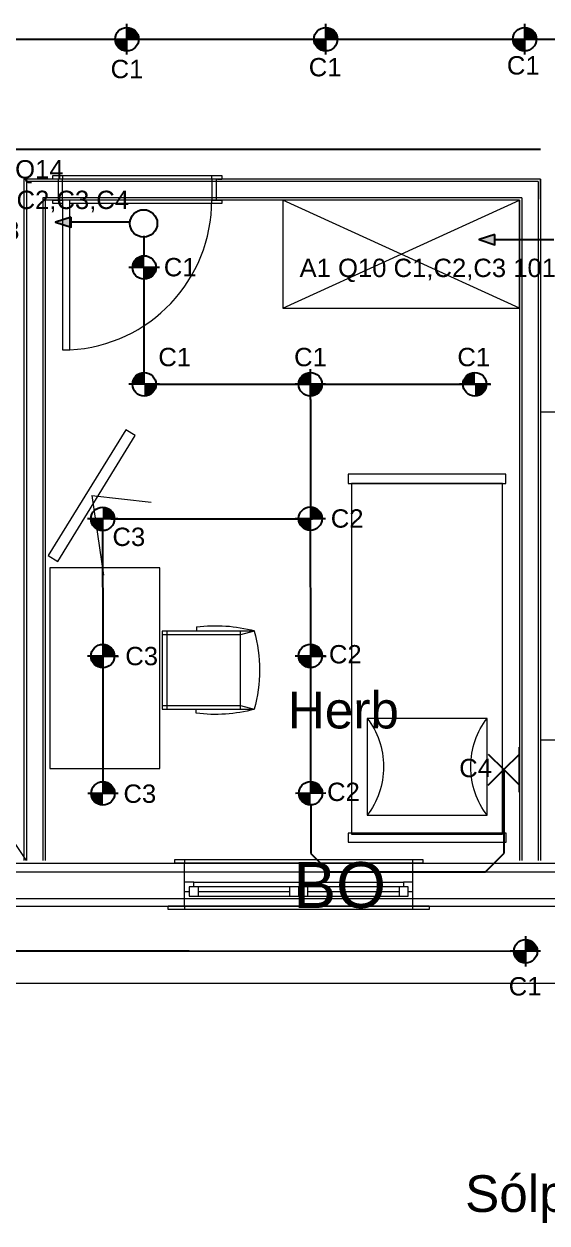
# Model space of a CAD drawing. Header units: millimetres. Extents: x 122681 to 489967, y 7796 to 82317.
# Drawn here: x 140318 to 143169, y 39831 to 46367 of the extents above; entities that cross this region are included whole.
import ezdxf

# ---------------------------------------------------------------- set-up
doc = ezdxf.new("R2010")
doc.units = ezdxf.units.MM
doc.layers.add('Grunnur', color=252, linetype='Continuous', lineweight=18)
for name, color, linetype in [('PDF2_Text', 7, 'Continuous'), ('PDF_R-SKYR-TEXTI', 7, 'Continuous'), ('PDF_R-TAKN-LAGSPENNA', 7, 'Continuous'), ('PDF_Text', 7, 'Continuous')]:
    doc.layers.add(name, color=color, linetype=linetype)
doc.styles.add('PDF Arial', font='arial.ttf')
doc.styles.get("Standard").update_dxf_attribs({"font": 'arial.ttf'})

msp = doc.modelspace()

# ---------------------------------------------------------------- linework, layer by layer
at = {"color": 7, "linetype": 'Continuous', "lineweight": 25}
for p, q in [((139878.6, 46283.2), (140796.6, 46283.2)), ((140962.8, 46283.2), (141880.8, 46283.2)), ((142046.9, 46283.2), (142964.9, 46283.2)), ((143131.1, 46283.2), (143300, 46283.2)), ((140973.6, 44403.3), (140973.1, 45039.5)), ((140984.2, 44403.3), (141879.2, 44403.9)), ((141878.9, 44402.8), (142846.9, 44403.6)), ((142774.8, 44403.6), (142861.7, 44403.6)), ((141879.2, 44320), (141879.2, 43670)), ((140746.5, 43668.9), (140747, 42920.5)), ((140790.6, 43668.9), (141889.8, 43670)), ((141878.3, 43670), (141878.8, 42921.6)), ((140747, 42920.5), (140833.9, 42920.6)), ((140747.2, 42920.5), (140747.8, 42172.2)), ((141878.8, 42921.6), (141965.8, 42921.7)), ((141879, 42921.6), (141879.6, 42173.3)), ((142933.2, 42302.8), (142933.2, 41845.3)), ((141880.6, 42108.7), (141880.6, 41845.3)), ((141880.6, 41845.3), (141980.6, 41745.3)), ((142833.2, 41745.3), (142933.2, 41845.3)), ((141980.6, 41745.3), (142833.2, 41745.3)), ((139301.3, 41316.5), (141217.4, 41314.4)), ((141217.4, 41314.4), (142967.4, 41312.5))]:
    msp.add_line(p, q, dxfattribs=at)
at = {"color": 2, "true_color": 0xf1eb1f}
msp.add_line((143133.9, 45683.2), (138710.9, 45683.2), dxfattribs=at)
for p, q in [((140895.6, 45285.9), (140572.9, 45285.9)), ((143205.4, 45190), (142882.6, 45190))]:
    msp.add_line(p, q)
at = {"layer": 'Grunnur', "color": 252, "linetype": 'Continuous', "lineweight": 18}
for p, q in [((140317.9, 45521.6), (140317.9, 41807.3)), ((143133.9, 45521.6), (140317.9, 45521.6)), ((140330.9, 45508.6), (140330.9, 41807.3)), ((143120.9, 45508.6), (140330.9, 45508.6)), ((140474.4, 45521.6), (140474.4, 45540.6)), ((140474.4, 45540.6), (140528.4, 45540.6)), ((140528.4, 45521.6), (140474.4, 45521.6)), ((140496.4, 45521.6), (140474.4, 45521.6)), ((140526.9, 45540.6), (141341.4, 45540.6)), ((140528.4, 45540.6), (140528.4, 45521.6)), ((141341.4, 45540.6), (141395.4, 45540.6)), ((141341.4, 45521.6), (141341.4, 45540.6)), ((141395.4, 45521.6), (141341.4, 45521.6)), ((141373.4, 45521.6), (141395.4, 45521.6)), ((141395.4, 45540.6), (141395.4, 45521.6)), ((143120.9, 45508.6), (143120.9, 41807.3)), ((143133.9, 45521.6), (143133.9, 41807.3)), ((143133.9, 45411.6), (143133.9, 45521.6)), ((140420.9, 45418.6), (140420.9, 41807.3)), ((143030.9, 45418.6), (140420.9, 45418.6)), ((140433.9, 45405.6), (140433.9, 41807.3)), ((143017.9, 45405.6), (140433.9, 45405.6)), ((140474.4, 45387.6), (140474.4, 45406.6)), ((140474.4, 45406.6), (140528.4, 45406.6)), ((140496.4, 45406.6), (140474.4, 45406.6)), ((140528.4, 45387.6), (140474.4, 45387.6)), ((140528.4, 45406.6), (140528.4, 45387.6)), ((141341.4, 45387.6), (140568.4, 45387.6)), ((141341.4, 45406.6), (141395.4, 45406.6)), ((141341.4, 45387.6), (141341.4, 45406.6)), ((141395.4, 45387.6), (141341.4, 45387.6)), ((141373.4, 45406.6), (141395.4, 45406.6)), ((141395.4, 45406.6), (141395.4, 45387.6)), ((143017.9, 44817.5), (141729.3, 45405.6)), ((141729.3, 44817.5), (143017.9, 45405.6)), ((143017.9, 45405.6), (143017.9, 41807.3)), ((143030.9, 45418.6), (143030.9, 41807.3)), ((142944.5, 43912.1), (142085.7, 43912.1)), ((142085.7, 43912.1), (142085.7, 43862.4)), ((142085.7, 43862.4), (142944.5, 43862.4)), ((142103.5, 43862.4), (142103.5, 41949.8)), ((142925.8, 43862.4), (142103.5, 43862.4)), ((142925.8, 41949.8), (142925.8, 43862.4)), ((142944.5, 43862.4), (142944.5, 43912.1)), ((140687.3, 43796.3), (140750.7, 43362)), ((140687.3, 43796.3), (141011.7, 43760.9)), ((141058.1, 43401.6), (140457.9, 43401.6)), ((140457.9, 43401.6), (140457.9, 42309.2)), ((141058.1, 42309.2), (141058.1, 43401.6)), ((141258.5, 43080.3), (141258.5, 43059.1)), ((141573.2, 43058), (141071.4, 43058)), ((141071.4, 43058), (141071.4, 42631.2)), ((141497.5, 43037.7), (141071.4, 43037.7)), ((141098.1, 42631.2), (141098.1, 43058)), ((141497.5, 42631.2), (141497.5, 43058)), ((141573.2, 43058), (141497.5, 43037.7)), ((140330.9, 41807.3), (139717.3, 42721.7)), ((141071.4, 42652), (141497.5, 42652)), ((141071.4, 42631.2), (141573.2, 42631.2)), ((141257, 42610), (141257, 42631.2)), ((141497.5, 42652), (141573.3, 42631.7)), ((142842.7, 42582), (142188.3, 42582)), ((142188.3, 42582), (142188.3, 42055.1)), ((142842.7, 42055.1), (142842.7, 42582)), ((140457.9, 42309.2), (141058.1, 42309.2)), ((142188.3, 42055.1), (142842.7, 42055.1)), ((142085.2, 41955.4), (142085.2, 41907.1)), ((142945.9, 41955.4), (142085.2, 41955.4)), ((142085.2, 41907.1), (142945.9, 41907.1)), ((142103.5, 41949.8), (142925.8, 41949.8)), ((142945.9, 41907.1), (142945.9, 41955.4)), ((135817.8, 41793.3), (146717.8, 41793.3)), ((141139.2, 41793.3), (141139.2, 41812.3)), ((141139.2, 41812.3), (142491.2, 41812.3)), ((141139.2, 41793.3), (141139.2, 41812.3)), ((141139.2, 41812.3), (141193.2, 41812.3)), ((141193.2, 41793.3), (141139.2, 41793.3)), ((141193.2, 41793.3), (141139.2, 41793.3)), ((142491.2, 41793.3), (141139.2, 41793.3)), ((141193.2, 41812.3), (141193.2, 41793.3)), ((141193.2, 41777.8), (141193.2, 41793.3)), ((141193.2, 41742.3), (141193.2, 41780.3)), ((142437.2, 41812.3), (142491.2, 41812.3)), ((142437.2, 41793.3), (142437.2, 41812.3)), ((142491.2, 41793.3), (142437.2, 41793.3)), ((142437.2, 41793.3), (142491.2, 41793.3)), ((142437.2, 41777.8), (142437.2, 41793.3)), ((142437.2, 41742.3), (142437.2, 41780.3)), ((142491.2, 41812.3), (142491.2, 41793.3)), ((142491.2, 41812.3), (142491.2, 41793.3)), ((135769.8, 41745.3), (146717.8, 41745.3)), ((141193.2, 41688.3), (141193.2, 41742.3)), ((142437.2, 41688.3), (142437.2, 41742.3)), ((141218.2, 41688.3), (141193.2, 41688.3)), ((141193.2, 41638.3), (141193.2, 41688.3)), ((141193.2, 41638.3), (141218.2, 41638.3)), ((141193.2, 41602.3), (141193.2, 41638.3)), ((141243.2, 41688.3), (141218.2, 41688.3)), ((141268.2, 41663.3), (141218.2, 41663.3)), ((141218.2, 41663.3), (141218.2, 41613.3)), ((141243.2, 41688.3), (141815.2, 41688.3)), ((141243.2, 41663.3), (141243.2, 41688.3)), ((141765.2, 41663.3), (141268.2, 41663.3)), ((141268.2, 41613.3), (141268.2, 41663.3)), ((141268.2, 41638.3), (141765.2, 41638.3)), ((141815.2, 41663.3), (141765.2, 41663.3)), ((141765.2, 41663.3), (141765.2, 41613.3)), ((141815.2, 41688.3), (142387.2, 41688.3)), ((141815.2, 41613.3), (141815.2, 41663.3)), ((141865.2, 41663.3), (141815.2, 41663.3)), ((141815.2, 41663.3), (141815.2, 41613.3)), ((142362.2, 41663.3), (141865.2, 41663.3)), ((141865.2, 41613.3), (141865.2, 41663.3)), ((141865.2, 41638.3), (142362.2, 41638.3)), ((142412.2, 41663.3), (142362.2, 41663.3)), ((142362.2, 41663.3), (142362.2, 41613.3)), ((142412.2, 41688.3), (142387.2, 41688.3)), ((142387.2, 41688.3), (142387.2, 41663.3)), ((142437.2, 41688.3), (142412.2, 41688.3)), ((142412.2, 41613.3), (142412.2, 41663.3)), ((142412.2, 41638.3), (142437.2, 41638.3)), ((142437.2, 41638.3), (142437.2, 41688.3)), ((142437.2, 41602.3), (142437.2, 41638.3)), ((135624.8, 41600.3), (146717.8, 41600.3)), ((141193.2, 41589.8), (141193.2, 41602.3)), ((141193.2, 41570.8), (141193.2, 41589.8)), ((141193.2, 41558.3), (141193.2, 41570.8)), ((141218.2, 41613.3), (141268.2, 41613.3)), ((141268.2, 41613.3), (141765.2, 41613.3)), ((141765.2, 41613.3), (141815.2, 41613.3)), ((141815.2, 41613.3), (141865.2, 41613.3)), ((141865.2, 41613.3), (142362.2, 41613.3)), ((142362.2, 41613.3), (142412.2, 41613.3)), ((142437.2, 41589.8), (142437.2, 41602.3)), ((142437.2, 41570.8), (142437.2, 41589.8)), ((142437.2, 41558.3), (142437.2, 41570.8)), ((135582.8, 41558.3), (146717.8, 41558.3)), ((141104.2, 41539.3), (141104.2, 41558.3)), ((141104.2, 41539.3), (141104.2, 41558.3)), ((141104.2, 41558.3), (141193.2, 41558.3)), ((141193.2, 41558.3), (141104.2, 41558.3)), ((142526.2, 41558.3), (141104.2, 41558.3)), ((142526.2, 41539.3), (141104.2, 41539.3)), ((141193.2, 41539.3), (141104.2, 41539.3)), ((141193.2, 41558.3), (141193.2, 41539.3)), ((142437.2, 41558.3), (142526.2, 41558.3)), ((142437.2, 41539.3), (142437.2, 41558.3)), ((142437.2, 41558.3), (142526.2, 41558.3)), ((142526.2, 41539.3), (142437.2, 41539.3)), ((142526.2, 41558.3), (142526.2, 41539.3)), ((142526.2, 41558.3), (142526.2, 41539.3)), ((130234.4, 41139.4), (148464.9, 41139.4))]:
    msp.add_line(p, q, dxfattribs=at)
for points in [[(140503.4, 45406.6), (140528.4, 45406.6), (140528.4, 45521.6), (140503.4, 45521.6)], [(141366.4, 45521.6), (141341.4, 45521.6), (141341.4, 45406.6), (141366.4, 45406.6)], [(140528.4, 45406.6), (140528.4, 44590.6), (140568.4, 44590.6), (140568.4, 45406.6)], [(143017.9, 45405.6), (141729.3, 45405.6), (141729.3, 44817.5), (143017.9, 44817.5)], [(143133.9, 42464.3), (143550.1, 42464.3), (143550.1, 44251.3), (143133.9, 44251.3)], [(140450.4, 43469.2), (140501.5, 43437.7), (140924.1, 44123.3), (140873, 44154.8)]]:
    msp.add_lwpolyline(points, close=True, dxfattribs=at)
msp.add_arc((140526.2, 45404.7), 815.2, 272.96683, 0.13338, dxfattribs=at)
at = {"layer": 'Grunnur', "color": 252, "linetype": 'Continuous', "lineweight": 18, "extrusion": (0, 0, -1)}
for centre, major_axis, ratio, start_param, end_param in [((141363.1, 42268.2), (0, 818.8), 0.998306, -0.128376, 0.261799), ((140778.1, 42844.6), (0, 824.6), 0.998306, 1.308997, 1.832596), ((141361.6, 43422.1), (0, 818.8), 0.998306, 2.879793, 3.269969), ((141973.1, 42318.5), (0, 372.6), 0.816979, 0.785398, 1.570796), ((143057.9, 42318.5), (0, 372.6), 0.816979, 4.712389, 5.497787), ((141973.1, 42318.5), (0, 372.6), 0.816979, 1.570796, 2.356194), ((143057.9, 42318.5), (0, 372.6), 0.816979, 3.926991, 4.712389)]:
    msp.add_ellipse(centre, major_axis=major_axis, ratio=ratio, start_param=start_param, end_param=end_param, dxfattribs=at)
at = {"layer": 'PDF2_Text', "color": 7, "linetype": 'Continuous', "lineweight": 25}
msp.add_line((140973.4, 45103.5), (140973.4, 45212.5), dxfattribs=at)
at = {"layer": 'PDF_R-SKYR-TEXTI', "lineweight": 25}
for points in [[(140879.2, 46200.7), (140879.2, 46366.8)], [(141963.3, 46200.7), (141963.3, 46366.8)], [(143047.5, 46200.7), (143047.5, 46366.8)], [(140796.6, 46283.2), (140962.8, 46283.2)], [(141880.8, 46283.2), (142046.9, 46283.2)], [(142964.9, 46283.2), (143131.1, 46283.2)], [(141056.1, 45040), (140890, 45040)], [(141879.2, 44320), (141879.2, 44486.2)], [(141056.2, 44403.3), (140890, 44403.3)], [(141962, 44403.4), (141795.8, 44403.3)], [(142858, 44403.5), (142691.9, 44403.4)], [(140829.9, 43669), (140663.8, 43668.8)], [(141961.8, 43670.1), (141795.6, 43669.9)], [(140830.3, 42920.7), (140664.1, 42920.6)], [(141962.1, 42921.8), (141795.9, 42921.7)], [(140831.2, 42172.2), (140665.1, 42172.1)], [(141963.1, 42173.3), (141796.9, 42173.2)], [(143051.1, 41395), (143051, 41228.8)], [(143133.6, 41312.4), (142967.4, 41312.5)]]:
    msp.add_lwpolyline(points, dxfattribs=at)
for centre in [(140878.6, 46283.7), (141962.8, 46283.7), (143046.9, 46283.7), (140973.1, 45039.5), (140973.1, 44402.8), (141878.9, 44402.8), (142775, 44402.9), (140746.9, 43669.4), (141878.7, 43670.5), (140747.2, 42921.2), (141879, 42922.3), (140748.1, 42172.7), (141880, 42173.8), (143051.6, 41311.9)]:
    msp.add_circle(centre, 64, dxfattribs=at)
at = {"layer": 'PDF_R-SKYR-TEXTI', "transparency": 33554559}
for points in [[(140879.2, 46347.8), (140891.9, 46346.7), (140879.2, 46346.7)], [(140891.9, 46346.7), (140879.2, 46346.7), (140903.5, 46342.5)], [(140879.2, 46346.7), (140903.5, 46342.5), (140879.2, 46342.5)], [(140903.5, 46342.5), (140879.2, 46342.5), (140915.1, 46337.2)], [(140879.2, 46342.5), (140915.1, 46337.2), (140879.2, 46337.2)], [(141963.3, 46347.8), (141976, 46346.7), (141963.3, 46346.7)], [(141976, 46346.7), (141963.3, 46346.7), (141987.7, 46342.5)], [(141963.3, 46346.7), (141987.7, 46342.5), (141963.3, 46342.5)], [(141987.7, 46342.5), (141963.3, 46342.5), (141999.3, 46337.2)], [(141963.3, 46342.5), (141999.3, 46337.2), (141963.3, 46337.2)], [(143047.5, 46347.8), (143060.2, 46346.7), (143047.5, 46346.7)], [(143060.2, 46346.7), (143047.5, 46346.7), (143071.8, 46342.5)], [(143047.5, 46346.7), (143071.8, 46342.5), (143047.5, 46342.5)], [(143071.8, 46342.5), (143047.5, 46342.5), (143083.5, 46337.2)], [(143047.5, 46342.5), (143083.5, 46337.2), (143047.5, 46337.2)], [(140879.2, 46283.2), (140815.7, 46283.2), (140879.2, 46272.6)], [(140815.7, 46283.2), (140879.2, 46272.6), (140816.7, 46272.6)], [(140879.2, 46272.6), (140816.7, 46272.6), (140879.2, 46262)], [(140816.7, 46272.6), (140879.2, 46262), (140818.8, 46262)], [(140915.1, 46337.2), (140879.2, 46337.2), (140924.7, 46328.7)], [(140879.2, 46337.2), (140924.7, 46328.7), (140879.2, 46328.7)], [(140924.7, 46328.7), (140879.2, 46328.7), (140932.1, 46319.2)], [(140879.2, 46328.7), (140932.1, 46319.2), (140879.2, 46319.2)], [(140932.1, 46319.2), (140879.2, 46319.2), (140938.4, 46307.5)], [(140879.2, 46319.2), (140938.4, 46307.5), (140879.2, 46307.5)], [(140938.4, 46307.5), (140879.2, 46307.5), (140941.6, 46295.9)], [(140879.2, 46307.5), (140941.6, 46295.9), (140879.2, 46295.9)], [(140941.6, 46295.9), (140879.2, 46295.9), (140943.7, 46283.2)], [(140879.2, 46295.9), (140943.7, 46283.2), (140879.2, 46283.2)], [(141963.3, 46283.2), (141899.8, 46283.2), (141963.3, 46272.6)], [(141899.8, 46283.2), (141963.3, 46272.6), (141900.9, 46272.6)], [(141963.3, 46272.6), (141900.9, 46272.6), (141963.3, 46262)], [(141900.9, 46272.6), (141963.3, 46262), (141903, 46262)], [(141999.3, 46337.2), (141963.3, 46337.2), (142008.8, 46328.7)], [(141963.3, 46337.2), (142008.8, 46328.7), (141963.3, 46328.7)], [(142008.8, 46328.7), (141963.3, 46328.7), (142016.2, 46319.2)], [(141963.3, 46328.7), (142016.2, 46319.2), (141963.3, 46319.2)], [(142016.2, 46319.2), (141963.3, 46319.2), (142022.6, 46307.5)], [(141963.3, 46319.2), (142022.6, 46307.5), (141963.3, 46307.5)], [(142022.6, 46307.5), (141963.3, 46307.5), (142025.8, 46295.9)], [(141963.3, 46307.5), (142025.8, 46295.9), (141963.3, 46295.9)], [(142025.8, 46295.9), (141963.3, 46295.9), (142027.9, 46283.2)], [(141963.3, 46295.9), (142027.9, 46283.2), (141963.3, 46283.2)], [(143047.5, 46283.2), (142984, 46283.2), (143047.5, 46272.6)], [(142984, 46283.2), (143047.5, 46272.6), (142985, 46272.6)], [(143047.5, 46272.6), (142985, 46272.6), (143047.5, 46262)], [(142985, 46272.6), (143047.5, 46262), (142987.1, 46262)], [(143083.5, 46337.2), (143047.5, 46337.2), (143093, 46328.7)], [(143047.5, 46337.2), (143093, 46328.7), (143047.5, 46328.7)], [(143093, 46328.7), (143047.5, 46328.7), (143100.4, 46319.2)], [(143047.5, 46328.7), (143100.4, 46319.2), (143047.5, 46319.2)], [(143100.4, 46319.2), (143047.5, 46319.2), (143106.7, 46307.5)], [(143047.5, 46319.2), (143106.7, 46307.5), (143047.5, 46307.5)], [(143106.7, 46307.5), (143047.5, 46307.5), (143109.9, 46295.9)], [(143047.5, 46307.5), (143109.9, 46295.9), (143047.5, 46295.9)], [(143109.9, 46295.9), (143047.5, 46295.9), (143112, 46283.2)], [(143047.5, 46295.9), (143112, 46283.2), (143047.5, 46283.2)], [(140879.2, 46262), (140818.8, 46262), (140879.2, 46251.5)], [(140818.8, 46262), (140879.2, 46251.5), (140824.1, 46251.5)], [(140879.2, 46251.5), (140824.1, 46251.5), (140879.2, 46243)], [(140824.1, 46251.5), (140879.2, 46243), (140830.5, 46243)], [(140879.2, 46243), (140830.5, 46243), (140879.2, 46234.5)], [(140830.5, 46243), (140879.2, 46234.5), (140837.9, 46234.5)], [(140879.2, 46234.5), (140837.9, 46234.5), (140879.2, 46228.2)], [(140837.9, 46234.5), (140879.2, 46228.2), (140847.4, 46228.2)], [(140879.2, 46228.2), (140847.4, 46228.2), (140879.2, 46223.9)], [(140847.4, 46228.2), (140879.2, 46223.9), (140858, 46223.9)], [(140858, 46223.9), (140868.6, 46220.8), (140879.2, 46220.8)], [(140858, 46223.9), (140879.2, 46223.9), (140879.2, 46220.8)], [(140868.6, 46220.8), (140879.2, 46220.8), (140879.2, 46219.7)], [(141963.3, 46262), (141903, 46262), (141963.3, 46251.5)], [(141903, 46262), (141963.3, 46251.5), (141908.3, 46251.5)], [(141963.3, 46251.5), (141908.3, 46251.5), (141963.3, 46243)], [(141908.3, 46251.5), (141963.3, 46243), (141914.6, 46243)], [(141963.3, 46243), (141914.6, 46243), (141963.3, 46234.5)], [(141914.6, 46243), (141963.3, 46234.5), (141922, 46234.5)], [(141963.3, 46234.5), (141922, 46234.5), (141963.3, 46228.2)], [(141922, 46234.5), (141963.3, 46228.2), (141931.6, 46228.2)], [(141963.3, 46228.2), (141931.6, 46228.2), (141963.3, 46223.9)], [(141931.6, 46228.2), (141963.3, 46223.9), (141942.1, 46223.9)], [(141942.1, 46223.9), (141952.7, 46220.8), (141963.3, 46220.8)], [(141942.1, 46223.9), (141963.3, 46223.9), (141963.3, 46220.8)], [(141952.7, 46220.8), (141963.3, 46220.8), (141963.3, 46219.7)], [(143047.5, 46262), (142987.1, 46262), (143047.5, 46251.5)], [(142987.1, 46262), (143047.5, 46251.5), (142992.4, 46251.5)], [(143047.5, 46251.5), (142992.4, 46251.5), (143047.5, 46243)], [(142992.4, 46251.5), (143047.5, 46243), (142998.8, 46243)], [(143047.5, 46243), (142998.8, 46243), (143047.5, 46234.5)], [(142998.8, 46243), (143047.5, 46234.5), (143006.2, 46234.5)], [(143047.5, 46234.5), (143006.2, 46234.5), (143047.5, 46228.2)], [(143006.2, 46234.5), (143047.5, 46228.2), (143015.7, 46228.2)], [(143047.5, 46228.2), (143015.7, 46228.2), (143047.5, 46223.9)], [(143015.7, 46228.2), (143047.5, 46223.9), (143026.3, 46223.9)], [(143026.3, 46223.9), (143036.9, 46220.8), (143047.5, 46220.8)], [(143026.3, 46223.9), (143047.5, 46223.9), (143047.5, 46220.8)], [(143036.9, 46220.8), (143047.5, 46220.8), (143047.5, 46219.7)], [(140937.6, 45092.9), (140937.6, 45040), (140949.2, 45099.3)], [(140937.6, 45040), (140949.2, 45099.3), (140949.3, 45040)], [(140949.2, 45099.3), (140949.3, 45040), (140960.9, 45102.4)], [(140949.3, 45040), (140960.9, 45102.4), (140960.9, 45040)], [(140960.9, 45102.4), (140960.9, 45040), (140973.6, 45104.6)], [(140960.9, 45040), (140973.6, 45104.6), (140973.6, 45040)], [(140909, 45040), (140910.1, 45052.7), (140910.1, 45040)], [(140910.1, 45052.7), (140910.1, 45040), (140914.3, 45064.3)], [(140910.1, 45040), (140914.3, 45064.3), (140914.3, 45040)], [(140914.3, 45064.3), (140914.3, 45040), (140919.6, 45076)], [(140914.3, 45040), (140919.6, 45076), (140919.6, 45040)], [(140919.6, 45076), (140919.6, 45040), (140928.1, 45085.5)], [(140919.6, 45040), (140928.1, 45085.5), (140928.1, 45040)], [(140928.1, 45085.5), (140928.1, 45040), (140937.6, 45092.9)], [(140928.1, 45040), (140937.6, 45092.9), (140937.6, 45040)], [(140973.6, 45040), (140973.6, 44976.5), (140984.2, 45040)], [(140973.6, 44976.5), (140984.2, 45040), (140984.2, 44977.6)], [(140984.2, 45040), (140984.2, 44977.6), (140994.8, 45040)], [(140984.2, 44977.6), (140994.8, 45040), (140994.8, 44979.7)], [(140994.8, 45040), (140994.8, 44979.7), (141005.3, 45040)], [(140994.8, 44979.7), (141005.3, 45040), (141005.4, 44985)], [(141005.3, 45040), (141005.4, 44985), (141013.8, 45040)], [(141005.4, 44985), (141013.8, 45040), (141013.8, 44991.3)], [(141013.8, 45040), (141013.8, 44991.3), (141022.3, 45040)], [(141013.8, 44991.3), (141022.3, 45040), (141022.3, 44998.7)], [(141022.3, 45040), (141022.3, 44998.7), (141028.6, 45040)], [(141022.3, 44998.7), (141028.6, 45040), (141028.6, 45008.3)], [(141028.6, 45040), (141028.6, 45008.3), (141032.9, 45040)], [(141028.6, 45008.3), (141032.9, 45040), (141032.9, 45018.9)], [(141032.9, 45018.9), (141036, 45029.4), (141036, 45040)], [(141032.9, 45018.9), (141032.9, 45040), (141036, 45040)], [(141036, 45029.4), (141036, 45040), (141037.1, 45040)], [(140919.6, 44439.3), (140919.6, 44403.3), (140928.1, 44448.8)], [(140919.6, 44403.3), (140928.1, 44448.8), (140928.1, 44403.3)], [(140928.1, 44448.8), (140928.1, 44403.3), (140937.6, 44456.2)], [(140928.1, 44403.3), (140937.6, 44456.2), (140937.6, 44403.3)], [(140937.6, 44456.2), (140937.6, 44403.3), (140949.2, 44462.6)], [(140937.6, 44403.3), (140949.2, 44462.6), (140949.3, 44403.3)], [(140949.2, 44462.6), (140949.3, 44403.3), (140960.9, 44465.7)], [(140949.3, 44403.3), (140960.9, 44465.7), (140960.9, 44403.3)], [(140960.9, 44465.7), (140960.9, 44403.3), (140973.6, 44467.9)], [(140960.9, 44403.3), (140973.6, 44467.9), (140973.6, 44403.3)], [(141825.4, 44439.3), (141825.4, 44403.3), (141833.9, 44448.9)], [(141825.4, 44403.3), (141833.9, 44448.9), (141833.9, 44403.3)], [(141833.9, 44448.9), (141833.9, 44403.3), (141843.4, 44456.3)], [(141833.9, 44403.3), (141843.4, 44456.3), (141843.4, 44403.3)], [(141843.4, 44456.3), (141843.4, 44403.3), (141855, 44462.6)], [(141843.4, 44403.3), (141855, 44462.6), (141855.1, 44403.4)], [(141855, 44462.6), (141855.1, 44403.4), (141866.7, 44465.8)], [(141855.1, 44403.4), (141866.7, 44465.8), (141866.7, 44403.4)], [(141866.7, 44465.8), (141866.7, 44403.4), (141879.4, 44467.9)], [(141866.7, 44403.4), (141879.4, 44467.9), (141879.4, 44403.4)], [(142721.5, 44439.4), (142721.5, 44403.4), (142730, 44449)], [(142721.5, 44403.4), (142730, 44449), (142730, 44403.5)], [(142730, 44449), (142730, 44403.5), (142739.5, 44456.4)], [(142730, 44403.5), (142739.5, 44456.4), (142739.5, 44403.5)], [(142739.5, 44456.4), (142739.5, 44403.5), (142751.1, 44462.7)], [(142739.5, 44403.5), (142751.1, 44462.7), (142751.1, 44403.5)], [(142751.1, 44462.7), (142751.1, 44403.5), (142762.8, 44465.9)], [(142751.1, 44403.5), (142762.8, 44465.9), (142762.8, 44403.5)], [(142762.8, 44465.9), (142762.8, 44403.5), (142775.5, 44468)], [(142762.8, 44403.5), (142775.5, 44468), (142775.5, 44403.5)], [(140909, 44403.3), (140910.1, 44416), (140910.1, 44403.3)], [(140910.1, 44416), (140910.1, 44403.3), (140914.3, 44427.6)], [(140910.1, 44403.3), (140914.3, 44427.6), (140914.3, 44403.3)], [(140914.3, 44427.6), (140914.3, 44403.3), (140919.6, 44439.3)], [(140914.3, 44403.3), (140919.6, 44439.3), (140919.6, 44403.3)], [(140973.6, 44403.3), (140973.6, 44339.8), (140984.2, 44403.3)], [(140973.6, 44339.8), (140984.2, 44403.3), (140984.2, 44340.9)], [(140984.2, 44403.3), (140984.2, 44340.9), (140994.8, 44403.3)], [(140984.2, 44340.9), (140994.8, 44403.3), (140994.8, 44343)], [(140994.8, 44403.3), (140994.8, 44343), (141005.4, 44403.3)], [(140994.8, 44343), (141005.4, 44403.3), (141005.4, 44348.3)], [(141005.4, 44403.3), (141005.4, 44348.3), (141013.8, 44403.3)], [(141005.4, 44348.3), (141013.8, 44403.3), (141013.8, 44354.6)], [(141013.8, 44403.3), (141013.8, 44354.6), (141022.3, 44403.3)], [(141013.8, 44354.6), (141022.3, 44403.3), (141022.3, 44362)], [(141022.3, 44403.3), (141022.3, 44362), (141028.6, 44403.3)], [(141022.3, 44362), (141028.6, 44403.3), (141028.6, 44371.6)], [(141028.6, 44403.3), (141028.6, 44371.6), (141032.9, 44403.3)], [(141028.6, 44371.6), (141032.9, 44403.3), (141032.9, 44382.2)], [(141032.9, 44382.2), (141036, 44392.7), (141036, 44403.3)], [(141032.9, 44382.2), (141032.9, 44403.3), (141036, 44403.3)], [(141036, 44392.7), (141036, 44403.3), (141037.1, 44403.3)], [(141814.8, 44403.3), (141815.9, 44416), (141815.9, 44403.3)], [(141815.9, 44416), (141815.9, 44403.3), (141820.1, 44427.7)], [(141815.9, 44403.3), (141820.1, 44427.7), (141820.1, 44403.3)], [(141820.1, 44427.7), (141820.1, 44403.3), (141825.4, 44439.3)], [(141820.1, 44403.3), (141825.4, 44439.3), (141825.4, 44403.3)], [(141879.4, 44403.4), (141879.4, 44339.9), (141890, 44403.4)], [(141879.4, 44339.9), (141890, 44403.4), (141890, 44340.9)], [(141890, 44403.4), (141890, 44340.9), (141900.6, 44403.4)], [(141890, 44340.9), (141900.6, 44403.4), (141900.6, 44343)], [(141900.6, 44403.4), (141900.6, 44343), (141911.2, 44403.4)], [(141900.6, 44343), (141911.2, 44403.4), (141911.2, 44348.3)], [(141911.2, 44403.4), (141911.2, 44348.3), (141919.6, 44403.4)], [(141911.2, 44348.3), (141919.6, 44403.4), (141919.6, 44354.7)], [(141919.6, 44403.4), (141919.6, 44354.7), (141928.1, 44403.4)], [(141919.6, 44354.7), (141928.1, 44403.4), (141928.1, 44362.1)], [(141928.1, 44403.4), (141928.1, 44362.1), (141934.4, 44403.4)], [(141928.1, 44362.1), (141934.4, 44403.4), (141934.4, 44371.6)], [(141934.4, 44403.4), (141934.4, 44371.6), (141938.7, 44403.4)], [(141934.4, 44371.6), (141938.7, 44403.4), (141938.7, 44382.2)], [(141938.7, 44382.2), (141941.8, 44392.8), (141941.8, 44403.4)], [(141938.7, 44382.2), (141938.7, 44403.4), (141941.8, 44403.4)], [(141941.8, 44392.8), (141941.8, 44403.4), (141942.9, 44403.4)], [(142710.9, 44403.4), (142712, 44416.1), (142712, 44403.4)], [(142712, 44416.1), (142712, 44403.4), (142716.2, 44427.8)], [(142712, 44403.4), (142716.2, 44427.8), (142716.2, 44403.4)], [(142716.2, 44427.8), (142716.2, 44403.4), (142721.5, 44439.4)], [(142716.2, 44403.4), (142721.5, 44439.4), (142721.5, 44403.4)], [(142775.5, 44403.5), (142775.5, 44340), (142786.1, 44403.5)], [(142775.5, 44340), (142786.1, 44403.5), (142786.1, 44341)], [(142786.1, 44403.5), (142786.1, 44341), (142796.7, 44403.5)], [(142786.1, 44341), (142796.7, 44403.5), (142796.7, 44343.1)], [(142796.7, 44403.5), (142796.7, 44343.1), (142807.2, 44403.5)], [(142796.7, 44343.1), (142807.2, 44403.5), (142807.3, 44348.4)], [(142807.2, 44403.5), (142807.3, 44348.4), (142815.7, 44403.5)], [(142807.3, 44348.4), (142815.7, 44403.5), (142815.7, 44354.8)], [(142815.7, 44403.5), (142815.7, 44354.8), (142824.2, 44403.5)], [(142815.7, 44354.8), (142824.2, 44403.5), (142824.2, 44362.2)], [(142824.2, 44403.5), (142824.2, 44362.2), (142830.5, 44403.5)], [(142824.2, 44362.2), (142830.5, 44403.5), (142830.5, 44371.7)], [(142830.5, 44403.5), (142830.5, 44371.7), (142834.8, 44403.5)], [(142830.5, 44371.7), (142834.8, 44403.5), (142834.8, 44382.3)], [(142834.8, 44382.3), (142837.9, 44392.9), (142837.9, 44403.5)], [(142834.8, 44382.3), (142834.8, 44403.5), (142837.9, 44403.5)], [(142837.9, 44392.9), (142837.9, 44403.5), (142839, 44403.5)], [(140747.4, 43668.9), (140747.3, 43732.4), (140758, 43668.9)], [(140747.3, 43732.4), (140758, 43668.9), (140757.9, 43731.4)], [(140758, 43668.9), (140757.9, 43731.4), (140768.6, 43668.9)], [(140757.9, 43731.4), (140768.6, 43668.9), (140768.5, 43729.2)], [(140768.6, 43668.9), (140768.5, 43729.2), (140779.1, 43668.9)], [(140768.5, 43729.2), (140779.1, 43668.9), (140779.1, 43724)], [(140779.1, 43668.9), (140779.1, 43724), (140787.6, 43668.9)], [(140779.1, 43724), (140787.6, 43668.9), (140787.6, 43717.6)], [(141879.2, 43670), (141879.2, 43733.5), (141889.8, 43670)], [(141879.2, 43733.5), (141889.8, 43670), (141889.8, 43732.5)], [(141889.8, 43670), (141889.8, 43732.5), (141900.4, 43670)], [(141889.8, 43732.5), (141900.4, 43670), (141900.4, 43730.3)], [(141900.4, 43670), (141900.4, 43730.3), (141911, 43670)], [(141900.4, 43730.3), (141911, 43670), (141910.9, 43725.1)], [(141911, 43670), (141910.9, 43725.1), (141919.4, 43670)], [(141910.9, 43725.1), (141919.4, 43670), (141919.4, 43718.7)], [(140682.8, 43668.9), (140683.9, 43656.2), (140683.9, 43668.9)], [(140683.9, 43656.2), (140683.9, 43668.9), (140688.1, 43644.5)], [(140683.9, 43668.9), (140688.1, 43644.5), (140688.1, 43668.9)], [(140688.1, 43644.5), (140688.1, 43668.9), (140693.4, 43632.9)], [(140688.1, 43668.9), (140693.4, 43632.9), (140693.4, 43668.9)], [(140693.4, 43632.9), (140693.4, 43668.9), (140701.9, 43623.4)], [(140693.4, 43668.9), (140701.9, 43623.4), (140701.9, 43668.9)], [(140701.9, 43623.4), (140701.9, 43668.9), (140711.5, 43616)], [(140701.9, 43668.9), (140711.5, 43616), (140711.4, 43668.9)], [(140711.5, 43616), (140711.4, 43668.9), (140723.1, 43609.6)], [(140711.4, 43668.9), (140723.1, 43609.6), (140723.1, 43668.9)], [(140723.1, 43609.6), (140723.1, 43668.9), (140734.7, 43606.5)], [(140723.1, 43668.9), (140734.7, 43606.5), (140734.7, 43668.9)], [(140734.7, 43606.5), (140734.7, 43668.9), (140747.4, 43604.3)], [(140734.7, 43668.9), (140747.4, 43604.3), (140747.4, 43668.9)], [(140787.6, 43668.9), (140787.6, 43717.6), (140796.1, 43668.9)], [(140787.6, 43717.6), (140796.1, 43668.9), (140796, 43710.2)], [(140796.1, 43668.9), (140796, 43710.2), (140802.4, 43668.9)], [(140796, 43710.2), (140802.4, 43668.9), (140802.4, 43700.7)], [(140802.4, 43668.9), (140802.4, 43700.7), (140806.7, 43668.9)], [(140802.4, 43700.7), (140806.7, 43668.9), (140806.6, 43690.1)], [(140806.6, 43690.1), (140809.8, 43679.5), (140809.8, 43669)], [(140806.6, 43690.1), (140806.7, 43668.9), (140809.8, 43669)], [(140809.8, 43679.5), (140809.8, 43669), (140810.9, 43669)], [(141814.7, 43670), (141815.7, 43657.3), (141815.7, 43670)], [(141815.7, 43657.3), (141815.7, 43670), (141820, 43645.6)], [(141815.7, 43670), (141820, 43645.6), (141820, 43670)], [(141820, 43645.6), (141820, 43670), (141825.3, 43634)], [(141820, 43670), (141825.3, 43634), (141825.3, 43670)], [(141825.3, 43634), (141825.3, 43670), (141833.8, 43624.5)], [(141825.3, 43670), (141833.8, 43624.5), (141833.7, 43670)], [(141833.8, 43624.5), (141833.7, 43670), (141843.3, 43617.1)], [(141833.7, 43670), (141843.3, 43617.1), (141843.3, 43670)], [(141843.3, 43617.1), (141843.3, 43670), (141854.9, 43610.7)], [(141843.3, 43670), (141854.9, 43610.7), (141854.9, 43670)], [(141854.9, 43610.7), (141854.9, 43670), (141866.6, 43607.6)], [(141854.9, 43670), (141866.6, 43607.6), (141866.5, 43670)], [(141866.6, 43607.6), (141866.5, 43670), (141879.3, 43605.4)], [(141866.5, 43670), (141879.3, 43605.4), (141879.2, 43670)], [(141919.4, 43670), (141919.4, 43718.7), (141927.9, 43670)], [(141919.4, 43718.7), (141927.9, 43670), (141927.9, 43711.3)], [(141927.9, 43670), (141927.9, 43711.3), (141934.3, 43670)], [(141927.9, 43711.3), (141934.3, 43670), (141934.2, 43701.8)], [(141934.3, 43670), (141934.2, 43701.8), (141938.5, 43670)], [(141934.2, 43701.8), (141938.5, 43670), (141938.5, 43691.2)], [(141938.5, 43691.2), (141941.7, 43680.6), (141941.7, 43670)], [(141938.5, 43691.2), (141938.5, 43670), (141941.7, 43670)], [(141941.7, 43680.6), (141941.7, 43670), (141942.7, 43670)], [(140747.7, 42920.6), (140747.7, 42984.1), (140758.3, 42920.6)], [(140747.7, 42984.1), (140758.3, 42920.6), (140758.3, 42983.1)], [(140758.3, 42920.6), (140758.3, 42983.1), (140768.9, 42920.6)], [(140758.3, 42983.1), (140768.9, 42920.6), (140768.8, 42981)], [(140768.9, 42920.6), (140768.8, 42981), (140779.5, 42920.6)], [(140768.8, 42981), (140779.5, 42920.6), (140779.4, 42975.7)], [(140779.5, 42920.6), (140779.4, 42975.7), (140787.9, 42920.7)], [(140779.4, 42975.7), (140787.9, 42920.7), (140787.9, 42969.3)], [(140787.9, 42920.7), (140787.9, 42969.3), (140796.4, 42920.7)], [(140787.9, 42969.3), (140796.4, 42920.7), (140796.4, 42961.9)], [(140796.4, 42920.7), (140796.4, 42961.9), (140802.7, 42920.7)], [(140796.4, 42961.9), (140802.7, 42920.7), (140802.7, 42952.4)], [(140802.7, 42920.7), (140802.7, 42952.4), (140807, 42920.7)], [(140802.7, 42952.4), (140807, 42920.7), (140807, 42941.8)], [(140807, 42941.8), (140810.2, 42931.3), (140810.2, 42920.7)], [(140807, 42941.8), (140807, 42920.7), (140810.2, 42920.7)], [(141879.6, 42921.7), (141879.5, 42985.2), (141890.1, 42921.7)], [(141879.5, 42985.2), (141890.1, 42921.7), (141890.1, 42984.2)], [(141890.1, 42921.7), (141890.1, 42984.2), (141900.7, 42921.7)], [(141890.1, 42984.2), (141900.7, 42921.7), (141900.7, 42982.1)], [(141900.7, 42921.7), (141900.7, 42982.1), (141911.3, 42921.7)], [(141900.7, 42982.1), (141911.3, 42921.7), (141911.3, 42976.8)], [(141911.3, 42921.7), (141911.3, 42976.8), (141919.8, 42921.8)], [(141911.3, 42976.8), (141919.8, 42921.8), (141919.7, 42970.4)], [(141919.8, 42921.8), (141919.7, 42970.4), (141928.2, 42921.8)], [(141919.7, 42970.4), (141928.2, 42921.8), (141928.2, 42963)], [(141928.2, 42921.8), (141928.2, 42963), (141934.6, 42921.8)], [(141928.2, 42963), (141934.6, 42921.8), (141934.6, 42953.5)], [(141934.6, 42921.8), (141934.6, 42953.5), (141938.8, 42921.8)], [(141934.6, 42953.5), (141938.8, 42921.8), (141938.8, 42942.9)], [(141938.8, 42942.9), (141942, 42932.4), (141942, 42921.8)], [(141938.8, 42942.9), (141938.8, 42921.8), (141942, 42921.8)], [(140683.2, 42920.6), (140684.2, 42907.9), (140684.2, 42920.6)], [(140684.2, 42907.9), (140684.2, 42920.6), (140688.5, 42896.2)], [(140684.2, 42920.6), (140688.5, 42896.2), (140688.5, 42920.6)], [(140688.5, 42896.2), (140688.5, 42920.6), (140693.8, 42884.6)], [(140688.5, 42920.6), (140693.8, 42884.6), (140693.7, 42920.6)], [(140693.8, 42884.6), (140693.7, 42920.6), (140702.2, 42875.1)], [(140693.7, 42920.6), (140702.2, 42875.1), (140702.2, 42920.6)], [(140702.2, 42875.1), (140702.2, 42920.6), (140711.8, 42867.7)], [(140702.2, 42920.6), (140711.8, 42867.7), (140711.7, 42920.6)], [(140711.8, 42867.7), (140711.7, 42920.6), (140723.4, 42861.3)], [(140711.7, 42920.6), (140723.4, 42861.3), (140723.4, 42920.6)], [(140723.4, 42861.3), (140723.4, 42920.6), (140735.1, 42858.2)], [(140723.4, 42920.6), (140735.1, 42858.2), (140735, 42920.6)], [(140735.1, 42858.2), (140735, 42920.6), (140747.8, 42856.1)], [(140735, 42920.6), (140747.8, 42856.1), (140747.7, 42920.6)], [(140810.2, 42931.3), (140810.2, 42920.7), (140811.2, 42920.7)], [(141815, 42921.7), (141816.1, 42909), (141816.1, 42921.7)], [(141816.1, 42909), (141816.1, 42921.7), (141820.3, 42897.3)], [(141816.1, 42921.7), (141820.3, 42897.3), (141820.3, 42921.7)], [(141820.3, 42897.3), (141820.3, 42921.7), (141825.6, 42885.7)], [(141820.3, 42921.7), (141825.6, 42885.7), (141825.6, 42921.7)], [(141825.6, 42885.7), (141825.6, 42921.7), (141834.1, 42876.2)], [(141825.6, 42921.7), (141834.1, 42876.2), (141834, 42921.7)], [(141834.1, 42876.2), (141834, 42921.7), (141843.6, 42868.8)], [(141834, 42921.7), (141843.6, 42868.8), (141843.6, 42921.7)], [(141843.6, 42868.8), (141843.6, 42921.7), (141855.3, 42862.4)], [(141843.6, 42921.7), (141855.3, 42862.4), (141855.2, 42921.7)], [(141855.3, 42862.4), (141855.2, 42921.7), (141866.9, 42859.3)], [(141855.2, 42921.7), (141866.9, 42859.3), (141866.9, 42921.7)], [(141866.9, 42859.3), (141866.9, 42921.7), (141879.6, 42857.2)], [(141866.9, 42921.7), (141879.6, 42857.2), (141879.6, 42921.7)], [(141942, 42932.4), (141942, 42921.8), (141943.1, 42921.8)], [(140748.7, 42172.2), (140748.6, 42235.7), (140759.3, 42172.2)], [(140748.6, 42235.7), (140759.3, 42172.2), (140759.2, 42234.6)], [(140759.3, 42172.2), (140759.2, 42234.6), (140769.8, 42172.2)], [(140759.2, 42234.6), (140769.8, 42172.2), (140769.8, 42232.5)], [(140769.8, 42172.2), (140769.8, 42232.5), (140780.4, 42172.2)], [(140769.8, 42232.5), (140780.4, 42172.2), (140780.4, 42227.2)], [(140780.4, 42172.2), (140780.4, 42227.2), (140788.9, 42172.2)], [(140780.4, 42227.2), (140788.9, 42172.2), (140788.8, 42220.9)], [(140788.9, 42172.2), (140788.8, 42220.9), (140797.4, 42172.2)], [(140788.8, 42220.9), (140797.4, 42172.2), (140797.3, 42213.5)], [(141880.5, 42173.3), (141880.5, 42236.8), (141891.1, 42173.3)], [(141880.5, 42236.8), (141891.1, 42173.3), (141891, 42235.7)], [(141891.1, 42173.3), (141891, 42235.7), (141901.7, 42173.3)], [(141891, 42235.7), (141901.7, 42173.3), (141901.6, 42233.6)], [(141901.7, 42173.3), (141901.6, 42233.6), (141912.3, 42173.3)], [(141901.6, 42233.6), (141912.3, 42173.3), (141912.2, 42228.3)], [(141912.3, 42173.3), (141912.2, 42228.3), (141920.7, 42173.3)], [(141912.2, 42228.3), (141920.7, 42173.3), (141920.7, 42222)], [(141920.7, 42173.3), (141920.7, 42222), (141929.2, 42173.3)], [(141920.7, 42222), (141929.2, 42173.3), (141929.2, 42214.6)], [(140684.1, 42172.1), (140685.2, 42159.4), (140685.2, 42172.1)], [(140685.2, 42159.4), (140685.2, 42172.1), (140689.4, 42147.8)], [(140685.2, 42172.1), (140689.4, 42147.8), (140689.4, 42172.1)], [(140689.4, 42147.8), (140689.4, 42172.1), (140694.7, 42136.1)], [(140689.4, 42172.1), (140694.7, 42136.1), (140694.7, 42172.1)], [(140694.7, 42136.1), (140694.7, 42172.1), (140703.2, 42126.6)], [(140694.7, 42172.1), (140703.2, 42126.6), (140703.2, 42172.1)], [(140703.2, 42126.6), (140703.2, 42172.1), (140712.7, 42119.2)], [(140703.2, 42172.1), (140712.7, 42119.2), (140712.7, 42172.1)], [(140712.7, 42119.2), (140712.7, 42172.1), (140724.4, 42112.9)], [(140712.7, 42172.1), (140724.4, 42112.9), (140724.3, 42172.1)], [(140724.4, 42112.9), (140724.3, 42172.1), (140736, 42109.7)], [(140724.3, 42172.1), (140736, 42109.7), (140736, 42172.1)], [(140736, 42172.1), (140748.7, 42107.6), (140748.7, 42172.2)], [(140736, 42109.7), (140736, 42172.1), (140748.7, 42107.6)], [(140797.4, 42172.2), (140797.3, 42213.5), (140803.7, 42172.2)], [(140797.3, 42213.5), (140803.7, 42172.2), (140803.7, 42203.9)], [(140803.7, 42172.2), (140803.7, 42203.9), (140807.9, 42172.2)], [(140803.7, 42203.9), (140807.9, 42172.2), (140807.9, 42193.4)], [(140807.9, 42193.4), (140811.1, 42182.8), (140811.1, 42172.2)], [(140807.9, 42193.4), (140807.9, 42172.2), (140811.1, 42172.2)], [(140811.1, 42182.8), (140811.1, 42172.2), (140812.2, 42172.2)], [(141815.9, 42173.2), (141817, 42160.5), (141817, 42173.2)], [(141817, 42160.5), (141817, 42173.2), (141821.3, 42148.9)], [(141817, 42173.2), (141821.3, 42148.9), (141821.2, 42173.2)], [(141821.3, 42148.9), (141821.2, 42173.2), (141826.6, 42137.2)], [(141821.2, 42173.2), (141826.6, 42137.2), (141826.5, 42173.2)], [(141826.6, 42137.2), (141826.5, 42173.2), (141835, 42127.7)], [(141826.5, 42173.2), (141835, 42127.7), (141835, 42173.2)], [(141835, 42127.7), (141835, 42173.2), (141844.6, 42120.3)], [(141835, 42173.2), (141844.6, 42120.3), (141844.5, 42173.2)], [(141844.6, 42120.3), (141844.5, 42173.2), (141856.2, 42114)], [(141844.5, 42173.2), (141856.2, 42114), (141856.2, 42173.2)], [(141856.2, 42114), (141856.2, 42173.2), (141867.9, 42110.8)], [(141856.2, 42173.2), (141867.9, 42110.8), (141867.8, 42173.2)], [(141867.8, 42173.2), (141880.6, 42108.7), (141880.5, 42173.3)], [(141867.9, 42110.8), (141867.8, 42173.2), (141880.6, 42108.7)], [(141929.2, 42173.3), (141929.2, 42214.6), (141935.5, 42173.3)], [(141929.2, 42214.6), (141935.5, 42173.3), (141935.5, 42205)], [(141935.5, 42173.3), (141935.5, 42205), (141939.8, 42173.3)], [(141935.5, 42205), (141939.8, 42173.3), (141939.8, 42194.5)], [(141939.8, 42194.5), (141942.9, 42183.9), (141942.9, 42173.3)], [(141939.8, 42194.5), (141939.8, 42173.3), (141942.9, 42173.3)], [(141942.9, 42183.9), (141942.9, 42173.3), (141944, 42173.3)], [(143061.7, 41374.9), (143051.1, 41374.9), (143051.1, 41375.9)], [(143072.3, 41371.7), (143061.7, 41374.9), (143051.1, 41374.9)], [(143072.3, 41371.7), (143051.1, 41371.7), (143051.1, 41374.9)], [(143051.1, 41367.5), (143082.8, 41367.4), (143051.1, 41371.7)], [(143082.8, 41367.4), (143051.1, 41371.7), (143072.3, 41371.7)], [(142988.6, 41299.8), (143051, 41299.8), (142986.5, 41312.5)], [(143051, 41299.8), (142986.5, 41312.5), (143051, 41312.5)], [(143051, 41312.5), (143114.5, 41312.4), (143051.1, 41323)], [(143051.1, 41361.1), (143092.4, 41361.1), (143051.1, 41367.5)], [(143092.4, 41361.1), (143051.1, 41367.5), (143082.8, 41367.4)], [(143051.1, 41352.7), (143099.8, 41352.6), (143051.1, 41361.1)], [(143099.8, 41352.6), (143051.1, 41361.1), (143092.4, 41361.1)], [(143051.1, 41344.2), (143106.1, 41344.1), (143051.1, 41352.7)], [(143106.1, 41344.1), (143051.1, 41352.7), (143099.8, 41352.6)], [(143051.1, 41333.6), (143111.4, 41333.6), (143051.1, 41344.2)], [(143111.4, 41333.6), (143051.1, 41344.2), (143106.1, 41344.1)], [(143051.1, 41323), (143113.5, 41323), (143051.1, 41333.6)], [(143113.5, 41323), (143051.1, 41333.6), (143111.4, 41333.6)], [(143114.5, 41312.4), (143051.1, 41323), (143113.5, 41323)], [(142991.7, 41288.2), (143051, 41288.1), (142988.6, 41299.8)], [(143051, 41288.1), (142988.6, 41299.8), (143051, 41299.8)], [(142998.1, 41276.5), (143051, 41276.5), (142991.7, 41288.2)], [(143051, 41276.5), (142991.7, 41288.2), (143051, 41288.1)], [(143005.5, 41267), (143051, 41266.9), (142998.1, 41276.5)], [(143051, 41266.9), (142998.1, 41276.5), (143051, 41276.5)], [(143015, 41258.5), (143051, 41258.5), (143005.5, 41267)], [(143051, 41258.5), (143005.5, 41267), (143051, 41266.9)], [(143026.6, 41253.2), (143051, 41253.2), (143015, 41258.5)], [(143051, 41253.2), (143015, 41258.5), (143051, 41258.5)], [(143038.3, 41249), (143051, 41249), (143026.6, 41253.2)], [(143051, 41249), (143026.6, 41253.2), (143051, 41253.2)], [(143051, 41247.9), (143038.3, 41249), (143051, 41249)]]:
    msp.add_solid(points, dxfattribs=at)
at = {"layer": 'PDF_R-TAKN-LAGSPENNA', "lineweight": 25}
for points in [[(140574.8, 45314.7), (140489.1, 45287.2), (140574.8, 45258.6)], [(142884.6, 45218.8), (142798.9, 45191.2), (142884.6, 45162.7)]]:
    msp.add_lwpolyline(points, close=True, dxfattribs=at)
at = {"layer": 'PDF_R-TAKN-LAGSPENNA', "lineweight": 0}
for points in [[(140574.8, 45314.7), (140574.8, 45258.6), (140574.8, 45314.7)], [(142884.6, 45218.8), (142884.6, 45162.7), (142884.6, 45218.8)]]:
    msp.add_lwpolyline(points, close=True, dxfattribs=at)
at = {"layer": 'PDF_R-TAKN-LAGSPENNA', "lineweight": 25}
for points in [[(143017.9, 42180), (143017.9, 42424.5)], [(142848.5, 42218.1), (142933.2, 42302.8), (143017.9, 42387.4)], [(142848.5, 42387.4), (142933.2, 42302.8), (143017.9, 42218.1)]]:
    msp.add_lwpolyline(points, dxfattribs=at)
msp.add_circle((140970, 45280), 74.6, dxfattribs=at)
at = {"layer": 'PDF_R-TAKN-LAGSPENNA', "transparency": 33554559}
for points in [[(140489.1, 45287.2), (140574.8, 45314.7), (140574.8, 45258.6)], [(142798.9, 45191.2), (142884.6, 45218.8), (142884.6, 45162.7)]]:
    msp.add_solid(points, dxfattribs=at)

# ---------------------------------------------------------------- texts
at = {"layer": 'Grunnur', "color": 252, "linetype": 'Continuous', "lineweight": 18}
for s, p in [('Herb', (141755.8, 42526.9)), ('Sólpallur', (142722.2, 39891.5))]:
    msp.add_text(s, height=200, dxfattribs=at).set_placement(p)
at = {"layer": 'Grunnur', "color": 252, "linetype": 'Continuous', "lineweight": 18, "insert": (141786.1, 41798.5), "char_height": 150, "width": 3326.667, "attachment_point": 1}
msp.add_mtext('{\\H1.667x;BO}', dxfattribs=at)
at = {"layer": 'PDF_Text', "attachment_point": 7, "style": 'PDF Arial'}
for s, insert, char_height in [('C1', (140790, 46070), 100), ('C1', (141870, 46080), 100), ('C1', (142950, 46090), 100), ('C1', (141080, 44990), 100), ('A1 Q10 C1,C2,C3 101', (141820, 44960), 99.996), ('C1', (141050, 44500), 100), ('C1', (141790, 44500), 100), ('C1', (142680, 44500), 100), ('C2', (141990, 43620), 100), ('C3', (140800, 43520), 100), ('C3', (140870, 42870), 100), ('C2', (141980, 42880), 100), ('C4', (142690, 42260), 100), ('C3', (140860, 42120), 100), ('C2', (141970, 42130), 100), ('C1', (142960, 41070), 100)]:
    msp.add_mtext(s, dxfattribs=dict(at, insert=insert, char_height=char_height))
at = {"layer": 'PDF_Text', "insert": (140060, 45190), "char_height": 99.996, "width": 638.51, "attachment_point": 7, "style": 'PDF Arial'}
msp.add_mtext('A1 Q14 C1,C2,C3,C4 108', dxfattribs=at)

doc.saveas('drawing.dxf')
